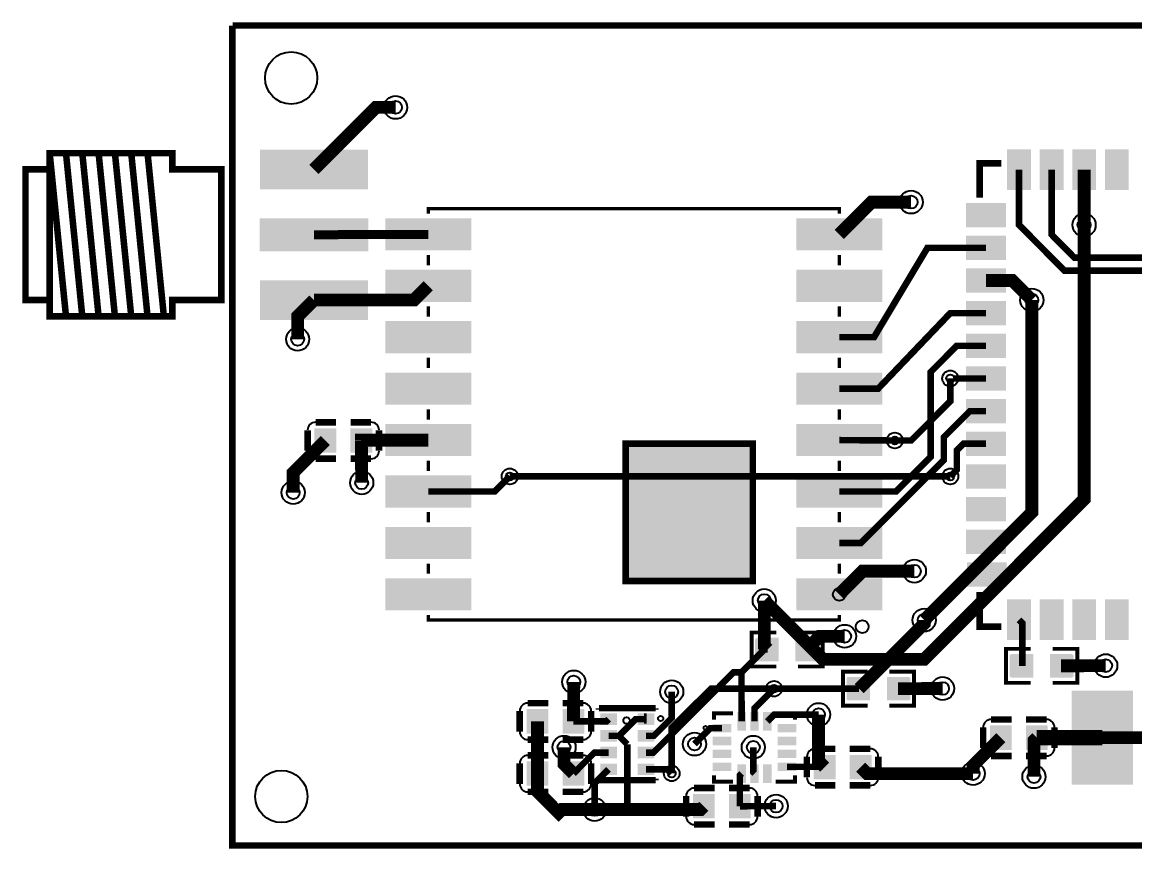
# Model space of a CAD drawing. Header units: millimetres. Extents: x -76.5 to 8, y -21.3 to 10.8.
# Drawn here: x -76.46 to -33.16, y -21.34 to 10.8 of the extents above; entities that cross this region are included whole.
import ezdxf

# ---------------------------------------------------------------- set-up
doc = ezdxf.new("R2010")
doc.units = ezdxf.units.MM
for name, color, linetype, true_color in [('BoardOutLine', 7, 'Continuous', 0xff00ff), ('BottomLayer', 7, 'Continuous', 0x0000ff), ('BottomPasteMaskLayer', 7, 'Continuous', 0x800000), ('BottomSolderMaskLayer', 7, 'Continuous', 0xaa00ff), ('Document', 7, 'Continuous', 0xffffff), ('Hole', 7, 'Continuous', 0x222222), ('Multi-Layer', 7, 'Continuous', 0xc0c0c0), ('TopLayer', 7, 'Continuous', 0xff0000), ('TopPasteMaskLayer', 7, 'Continuous', 0x808080), ('TopSilkLayer', 7, 'Continuous', 0xffcc00), ('TopSolderMaskLayer', 7, 'Continuous', 0x800080)]:
    doc.layers.add(name, color=color, linetype=linetype, true_color=true_color)

msp = doc.modelspace()

# ---------------------------------------------------------------- hatches: boundary and pattern name
at = {"layer": 'BottomLayer'}
for points in [[(-67.136, 4.311), (-67.136, 5.835), (-63.072, 5.835), (-63.072, 4.311)], [(-67.136, -0.769), (-67.136, 0.755), (-63.072, 0.755), (-63.072, -0.769)]]:
    msp.add_hatch(color=256, dxfattribs=at).paths.add_polyline_path(points)
at = {"layer": 'BottomPasteMaskLayer'}
for points in [[(-67.136, 4.311), (-67.136, 5.835), (-63.072, 5.835), (-63.072, 4.311)], [(-67.136, -0.769), (-67.136, 0.755), (-63.072, 0.755), (-63.072, -0.769)]]:
    msp.add_hatch(color=256, dxfattribs=at).paths.add_polyline_path(points)
at = {"layer": 'BottomSolderMaskLayer'}
for points in [[(-67.204, 4.302), (-67.204, 5.845), (-63.004, 5.845), (-63.004, 4.302)], [(-67.204, -0.778), (-67.204, 0.765), (-63.004, 0.765), (-63.004, -0.778)]]:
    msp.add_hatch(color=256, dxfattribs=at).paths.add_polyline_path(points)
at = {"layer": 'Document'}
for points in [[(-48.022, -10.929), (-52.975, -10.929), (-52.975, -5.595), (-48.022, -5.595)], [(-52.262, -16.079), (-52.262, -16.479), (-52.162, -16.479), (-52.162, -16.079)]]:
    msp.add_hatch(color=256, dxfattribs=at).paths.add_polyline_path(points)
at = {"layer": 'TopLayer'}
for points in [[(-67.136, 4.311), (-67.136, 5.835), (-63.072, 5.835), (-63.072, 4.311)], [(-37.217, 5.81), (-37.217, 4.31), (-38.117, 4.31), (-38.117, 5.81)], [(-35.947, 5.81), (-35.947, 4.31), (-36.847, 4.31), (-36.847, 5.81)], [(-34.677, 5.81), (-34.677, 4.31), (-35.577, 4.31), (-35.577, 5.81)], [(-33.407, 5.81), (-33.407, 4.31), (-34.307, 4.31), (-34.307, 5.81)], [(-39.697, 3.745), (-38.197, 3.745), (-38.197, 2.845), (-39.697, 2.845)], [(-67.136, 1.898), (-67.136, 3.168), (-63.072, 3.168), (-63.072, 1.898)], [(-59.008, 1.948), (-62.308, 1.948), (-62.308, 3.148), (-59.008, 3.148)], [(-43.008, 1.948), (-46.308, 1.948), (-46.308, 3.148), (-43.008, 3.148)], [(-39.697, 2.475), (-38.197, 2.475), (-38.197, 1.575), (-39.697, 1.575)], [(-59.008, -0.052), (-62.308, -0.052), (-62.308, 1.148), (-59.008, 1.148)], [(-43.008, -0.052), (-46.308, -0.052), (-46.308, 1.148), (-43.008, 1.148)], [(-39.697, 1.205), (-38.197, 1.205), (-38.197, 0.305), (-39.697, 0.305)], [(-67.136, -0.769), (-67.136, 0.755), (-63.072, 0.755), (-63.072, -0.769)], [(-39.697, -0.065), (-38.197, -0.065), (-38.197, -0.965), (-39.697, -0.965)], [(-59.008, -2.052), (-62.308, -2.052), (-62.308, -0.852), (-59.008, -0.852)], [(-43.008, -2.052), (-46.308, -2.052), (-46.308, -0.852), (-43.008, -0.852)], [(-39.697, -1.335), (-38.197, -1.335), (-38.197, -2.235), (-39.697, -2.235)], [(-59.008, -4.052), (-62.308, -4.052), (-62.308, -2.852), (-59.008, -2.852)], [(-43.008, -4.052), (-46.308, -4.052), (-46.308, -2.852), (-43.008, -2.852)], [(-39.697, -2.605), (-38.197, -2.605), (-38.197, -3.505), (-39.697, -3.505)], [(-39.697, -3.875), (-38.197, -3.875), (-38.197, -4.775), (-39.697, -4.775)], [(-65.061, -5.018), (-64.261, -5.018), (-64.261, -5.918), (-65.061, -5.918)], [(-63.661, -5.018), (-62.861, -5.018), (-62.861, -5.918), (-63.661, -5.918)], [(-59.008, -6.052), (-62.308, -6.052), (-62.308, -4.852), (-59.008, -4.852)], [(-43.008, -6.052), (-46.308, -6.052), (-46.308, -4.852), (-43.008, -4.852)], [(-39.697, -5.145), (-38.197, -5.145), (-38.197, -6.045), (-39.697, -6.045)], [(-39.697, -6.415), (-38.197, -6.415), (-38.197, -7.315), (-39.697, -7.315)], [(-59.008, -8.052), (-62.308, -8.052), (-62.308, -6.852), (-59.008, -6.852)], [(-43.008, -8.052), (-46.308, -8.052), (-46.308, -6.852), (-43.008, -6.852)], [(-39.697, -7.685), (-38.197, -7.685), (-38.197, -8.585), (-39.697, -8.585)], [(-59.008, -10.052), (-62.308, -10.052), (-62.308, -8.852), (-59.008, -8.852)], [(-43.008, -10.052), (-46.308, -10.052), (-46.308, -8.852), (-43.008, -8.852)], [(-39.697, -8.955), (-38.197, -8.955), (-38.197, -9.855), (-39.697, -9.855)], [(-39.667, -10.225), (-38.167, -10.225), (-38.167, -11.125), (-39.667, -11.125)], [(-59.008, -12.052), (-62.308, -12.052), (-62.308, -10.852), (-59.008, -10.852)], [(-43.008, -12.052), (-46.308, -12.052), (-46.308, -10.852), (-43.008, -10.852)], [(-38.117, -13.19), (-38.117, -11.69), (-37.217, -11.69), (-37.217, -13.19)], [(-36.847, -13.19), (-36.847, -11.69), (-35.947, -11.69), (-35.947, -13.19)], [(-35.577, -13.19), (-35.577, -11.69), (-34.677, -11.69), (-34.677, -13.19)], [(-34.307, -13.19), (-34.307, -11.69), (-33.407, -11.69), (-33.407, -13.19)], [(-47.039, -14.028), (-47.039, -13.164), (-47.845, -13.164), (-47.845, -14.028)], [(-46.339, -14.028), (-46.339, -13.164), (-45.532, -13.164), (-45.532, -14.028)], [(-37.133, -14.663), (-37.133, -13.799), (-37.939, -13.799), (-37.939, -14.663)], [(-36.433, -14.663), (-36.433, -13.799), (-35.626, -13.799), (-35.626, -14.663)], [(-43.483, -15.552), (-43.483, -14.688), (-44.289, -14.688), (-44.289, -15.552)], [(-42.783, -15.552), (-42.783, -14.688), (-41.976, -14.688), (-41.976, -15.552)], [(-33.249, -15.225), (-33.249, -18.825), (-35.589, -18.825), (-35.589, -15.225)], [(-56.006, -16.84), (-56.806, -16.84), (-56.806, -15.94), (-56.006, -15.94)], [(-54.606, -16.84), (-55.406, -16.84), (-55.406, -15.94), (-54.606, -15.94)], [(-53.937, -16.104), (-53.337, -16.104), (-53.337, -16.504), (-53.937, -16.504)], [(-52.487, -16.104), (-51.887, -16.104), (-51.887, -16.504), (-52.487, -16.504)], [(-48.599, -16.056), (-48.319, -16.056), (-48.319, -16.731), (-48.599, -16.731)], [(-48.099, -16.056), (-47.819, -16.056), (-47.819, -16.731), (-48.099, -16.731)], [(-47.599, -16.056), (-47.319, -16.056), (-47.319, -16.731), (-47.599, -16.731)], [(-53.937, -16.754), (-53.337, -16.754), (-53.337, -17.154), (-53.937, -17.154)], [(-52.487, -16.754), (-51.887, -16.754), (-51.887, -17.154), (-52.487, -17.154)], [(-49.559, -16.516), (-48.884, -16.516), (-48.884, -16.796), (-49.559, -16.796)], [(-47.035, -16.516), (-46.36, -16.516), (-46.36, -16.796), (-47.035, -16.796)], [(-38.772, -16.575), (-37.972, -16.575), (-37.972, -17.475), (-38.772, -17.475)], [(-37.372, -16.575), (-36.572, -16.575), (-36.572, -17.475), (-37.372, -17.475)], [(-49.559, -17.016), (-48.884, -17.016), (-48.884, -17.296), (-49.559, -17.296)], [(-47.035, -17.016), (-46.36, -17.016), (-46.36, -17.296), (-47.035, -17.296)], [(-53.937, -17.404), (-53.337, -17.404), (-53.337, -17.804), (-53.937, -17.804)], [(-52.487, -17.404), (-51.887, -17.404), (-51.887, -17.804), (-52.487, -17.804)], [(-49.559, -17.516), (-48.884, -17.516), (-48.884, -17.796), (-49.559, -17.796)], [(-47.035, -17.516), (-46.36, -17.516), (-46.36, -17.796), (-47.035, -17.796)], [(-44.83, -18.618), (-45.63, -18.618), (-45.63, -17.718), (-44.83, -17.718)], [(-43.43, -18.618), (-44.23, -18.618), (-44.23, -17.718), (-43.43, -17.718)], [(-56.006, -18.872), (-56.806, -18.872), (-56.806, -17.972), (-56.006, -17.972)], [(-54.606, -18.872), (-55.406, -18.872), (-55.406, -17.972), (-54.606, -17.972)], [(-53.937, -18.054), (-53.337, -18.054), (-53.337, -18.454), (-53.937, -18.454)], [(-52.487, -18.054), (-51.887, -18.054), (-51.887, -18.454), (-52.487, -18.454)], [(-49.559, -18.016), (-48.884, -18.016), (-48.884, -18.296), (-49.559, -18.296)], [(-48.599, -18.081), (-48.319, -18.081), (-48.319, -18.756), (-48.599, -18.756)], [(-48.099, -18.081), (-47.819, -18.081), (-47.819, -18.756), (-48.099, -18.756)], [(-47.599, -18.081), (-47.319, -18.081), (-47.319, -18.756), (-47.599, -18.756)], [(-47.035, -18.016), (-46.36, -18.016), (-46.36, -18.296), (-47.035, -18.296)], [(-50.329, -19.242), (-49.529, -19.242), (-49.529, -20.142), (-50.329, -20.142)], [(-48.929, -19.242), (-48.129, -19.242), (-48.129, -20.142), (-48.929, -20.142)]]:
    msp.add_hatch(color=256, dxfattribs=at).paths.add_polyline_path(points)
at = {"layer": 'TopPasteMaskLayer'}
for points in [[(-67.136, 4.311), (-67.136, 5.835), (-63.072, 5.835), (-63.072, 4.311)], [(-37.217, 5.81), (-37.217, 4.31), (-38.117, 4.31), (-38.117, 5.81)], [(-35.947, 5.81), (-35.947, 4.31), (-36.847, 4.31), (-36.847, 5.81)], [(-34.677, 5.81), (-34.677, 4.31), (-35.577, 4.31), (-35.577, 5.81)], [(-33.407, 5.81), (-33.407, 4.31), (-34.307, 4.31), (-34.307, 5.81)], [(-39.697, 3.745), (-38.197, 3.745), (-38.197, 2.845), (-39.697, 2.845)], [(-67.136, 1.898), (-67.136, 3.168), (-63.072, 3.168), (-63.072, 1.898)], [(-59.008, 1.948), (-62.308, 1.948), (-62.308, 3.148), (-59.008, 3.148)], [(-43.008, 1.948), (-46.308, 1.948), (-46.308, 3.148), (-43.008, 3.148)], [(-39.697, 2.475), (-38.197, 2.475), (-38.197, 1.575), (-39.697, 1.575)], [(-59.008, -0.052), (-62.308, -0.052), (-62.308, 1.148), (-59.008, 1.148)], [(-43.008, -0.052), (-46.308, -0.052), (-46.308, 1.148), (-43.008, 1.148)], [(-39.697, 1.205), (-38.197, 1.205), (-38.197, 0.305), (-39.697, 0.305)], [(-67.136, -0.769), (-67.136, 0.755), (-63.072, 0.755), (-63.072, -0.769)], [(-39.697, -0.065), (-38.197, -0.065), (-38.197, -0.965), (-39.697, -0.965)], [(-59.008, -2.052), (-62.308, -2.052), (-62.308, -0.852), (-59.008, -0.852)], [(-43.008, -2.052), (-46.308, -2.052), (-46.308, -0.852), (-43.008, -0.852)], [(-39.697, -1.335), (-38.197, -1.335), (-38.197, -2.235), (-39.697, -2.235)], [(-59.008, -4.052), (-62.308, -4.052), (-62.308, -2.852), (-59.008, -2.852)], [(-43.008, -4.052), (-46.308, -4.052), (-46.308, -2.852), (-43.008, -2.852)], [(-39.697, -2.605), (-38.197, -2.605), (-38.197, -3.505), (-39.697, -3.505)], [(-39.697, -3.875), (-38.197, -3.875), (-38.197, -4.775), (-39.697, -4.775)], [(-65.061, -5.018), (-64.261, -5.018), (-64.261, -5.918), (-65.061, -5.918)], [(-63.661, -5.018), (-62.861, -5.018), (-62.861, -5.918), (-63.661, -5.918)], [(-59.008, -6.052), (-62.308, -6.052), (-62.308, -4.852), (-59.008, -4.852)], [(-43.008, -6.052), (-46.308, -6.052), (-46.308, -4.852), (-43.008, -4.852)], [(-39.697, -5.145), (-38.197, -5.145), (-38.197, -6.045), (-39.697, -6.045)], [(-39.697, -6.415), (-38.197, -6.415), (-38.197, -7.315), (-39.697, -7.315)], [(-59.008, -8.052), (-62.308, -8.052), (-62.308, -6.852), (-59.008, -6.852)], [(-43.008, -8.052), (-46.308, -8.052), (-46.308, -6.852), (-43.008, -6.852)], [(-39.697, -7.685), (-38.197, -7.685), (-38.197, -8.585), (-39.697, -8.585)], [(-59.008, -10.052), (-62.308, -10.052), (-62.308, -8.852), (-59.008, -8.852)], [(-43.008, -10.052), (-46.308, -10.052), (-46.308, -8.852), (-43.008, -8.852)], [(-39.697, -8.955), (-38.197, -8.955), (-38.197, -9.855), (-39.697, -9.855)], [(-39.667, -10.225), (-38.167, -10.225), (-38.167, -11.125), (-39.667, -11.125)], [(-59.008, -12.052), (-62.308, -12.052), (-62.308, -10.852), (-59.008, -10.852)], [(-43.008, -12.052), (-46.308, -12.052), (-46.308, -10.852), (-43.008, -10.852)], [(-38.117, -13.19), (-38.117, -11.69), (-37.217, -11.69), (-37.217, -13.19)], [(-36.847, -13.19), (-36.847, -11.69), (-35.947, -11.69), (-35.947, -13.19)], [(-35.577, -13.19), (-35.577, -11.69), (-34.677, -11.69), (-34.677, -13.19)], [(-34.307, -13.19), (-34.307, -11.69), (-33.407, -11.69), (-33.407, -13.19)], [(-47.884, -14.046), (-47.084, -14.046), (-47.034, -13.996), (-47.034, -13.768), (-47.404, -13.768), (-47.404, -13.438), (-47.034, -13.438), (-47.034, -13.196), (-47.084, -13.146), (-47.884, -13.146), (-47.934, -13.196), (-47.934, -13.996)], [(-45.494, -13.146), (-46.294, -13.146), (-46.344, -13.196), (-46.344, -13.424), (-45.974, -13.424), (-45.974, -13.754), (-46.344, -13.754), (-46.344, -13.996), (-46.294, -14.046), (-45.494, -14.046), (-45.444, -13.996), (-45.444, -13.196)], [(-37.978, -14.681), (-37.178, -14.681), (-37.128, -14.631), (-37.128, -14.403), (-37.498, -14.403), (-37.498, -14.073), (-37.128, -14.073), (-37.128, -13.831), (-37.178, -13.781), (-37.978, -13.781), (-38.028, -13.831), (-38.028, -14.631)], [(-35.588, -13.781), (-36.388, -13.781), (-36.438, -13.831), (-36.438, -14.059), (-36.068, -14.059), (-36.068, -14.389), (-36.438, -14.389), (-36.438, -14.631), (-36.388, -14.681), (-35.588, -14.681), (-35.538, -14.631), (-35.538, -13.831)], [(-44.328, -15.57), (-43.528, -15.57), (-43.478, -15.52), (-43.478, -15.292), (-43.848, -15.292), (-43.848, -14.962), (-43.478, -14.962), (-43.478, -14.72), (-43.528, -14.67), (-44.328, -14.67), (-44.378, -14.72), (-44.378, -15.52)], [(-41.938, -14.67), (-42.738, -14.67), (-42.788, -14.72), (-42.788, -14.948), (-42.418, -14.948), (-42.418, -15.278), (-42.788, -15.278), (-42.788, -15.52), (-42.738, -15.57), (-41.938, -15.57), (-41.888, -15.52), (-41.888, -14.72)], [(-33.249, -15.225), (-33.249, -18.825), (-35.589, -18.825), (-35.589, -15.225)], [(-56.006, -16.84), (-56.806, -16.84), (-56.806, -15.94), (-56.006, -15.94)], [(-54.606, -16.84), (-55.406, -16.84), (-55.406, -15.94), (-54.606, -15.94)], [(-53.937, -16.104), (-53.337, -16.104), (-53.337, -16.504), (-53.937, -16.504)], [(-52.487, -16.104), (-51.887, -16.104), (-51.887, -16.504), (-52.487, -16.504)], [(-48.599, -16.056), (-48.319, -16.056), (-48.319, -16.731), (-48.599, -16.731)], [(-48.099, -16.056), (-47.819, -16.056), (-47.819, -16.731), (-48.099, -16.731)], [(-47.599, -16.056), (-47.319, -16.056), (-47.319, -16.731), (-47.599, -16.731)], [(-53.937, -16.754), (-53.337, -16.754), (-53.337, -17.154), (-53.937, -17.154)], [(-52.487, -16.754), (-51.887, -16.754), (-51.887, -17.154), (-52.487, -17.154)], [(-49.559, -16.516), (-48.884, -16.516), (-48.884, -16.796), (-49.559, -16.796)], [(-47.035, -16.516), (-46.36, -16.516), (-46.36, -16.796), (-47.035, -16.796)], [(-38.772, -16.575), (-37.972, -16.575), (-37.972, -17.475), (-38.772, -17.475)], [(-37.372, -16.575), (-36.572, -16.575), (-36.572, -17.475), (-37.372, -17.475)], [(-49.559, -17.016), (-48.884, -17.016), (-48.884, -17.296), (-49.559, -17.296)], [(-47.035, -17.016), (-46.36, -17.016), (-46.36, -17.296), (-47.035, -17.296)], [(-53.937, -17.404), (-53.337, -17.404), (-53.337, -17.804), (-53.937, -17.804)], [(-52.487, -17.404), (-51.887, -17.404), (-51.887, -17.804), (-52.487, -17.804)], [(-49.559, -17.516), (-48.884, -17.516), (-48.884, -17.796), (-49.559, -17.796)], [(-47.035, -17.516), (-46.36, -17.516), (-46.36, -17.796), (-47.035, -17.796)], [(-44.83, -18.618), (-45.63, -18.618), (-45.63, -17.718), (-44.83, -17.718)], [(-43.43, -18.618), (-44.23, -18.618), (-44.23, -17.718), (-43.43, -17.718)], [(-56.006, -18.872), (-56.806, -18.872), (-56.806, -17.972), (-56.006, -17.972)], [(-54.606, -18.872), (-55.406, -18.872), (-55.406, -17.972), (-54.606, -17.972)], [(-53.937, -18.054), (-53.337, -18.054), (-53.337, -18.454), (-53.937, -18.454)], [(-52.487, -18.054), (-51.887, -18.054), (-51.887, -18.454), (-52.487, -18.454)], [(-49.559, -18.016), (-48.884, -18.016), (-48.884, -18.296), (-49.559, -18.296)], [(-48.599, -18.081), (-48.319, -18.081), (-48.319, -18.756), (-48.599, -18.756)], [(-48.099, -18.081), (-47.819, -18.081), (-47.819, -18.756), (-48.099, -18.756)], [(-47.599, -18.081), (-47.319, -18.081), (-47.319, -18.756), (-47.599, -18.756)], [(-47.035, -18.016), (-46.36, -18.016), (-46.36, -18.296), (-47.035, -18.296)], [(-50.329, -19.242), (-49.529, -19.242), (-49.529, -20.142), (-50.329, -20.142)], [(-48.929, -19.242), (-48.129, -19.242), (-48.129, -20.142), (-48.929, -20.142)]]:
    msp.add_hatch(color=256, dxfattribs=at).paths.add_polyline_path(points)
at = {"layer": 'TopSolderMaskLayer'}
for points in [[(-67.204, 4.302), (-67.204, 5.845), (-63.004, 5.845), (-63.004, 4.302)], [(-37.202, 5.852), (-37.202, 4.268), (-38.132, 4.268), (-38.132, 5.852)], [(-35.932, 5.852), (-35.932, 4.268), (-36.862, 4.268), (-36.862, 5.852)], [(-34.662, 5.852), (-34.662, 4.268), (-35.592, 4.268), (-35.592, 5.852)], [(-33.392, 5.852), (-33.392, 4.268), (-34.322, 4.268), (-34.322, 5.852)], [(-39.722, 3.77), (-38.172, 3.77), (-38.172, 2.82), (-39.722, 2.82)], [(-67.217, 1.89), (-67.217, 3.176), (-62.991, 3.176), (-62.991, 1.89)], [(-58.983, 1.923), (-62.333, 1.923), (-62.333, 3.173), (-58.983, 3.173)], [(-42.983, 1.923), (-46.333, 1.923), (-46.333, 3.173), (-42.983, 3.173)], [(-39.722, 2.5), (-38.172, 2.5), (-38.172, 1.55), (-39.722, 1.55)], [(-58.983, -0.077), (-62.333, -0.077), (-62.333, 1.173), (-58.983, 1.173)], [(-42.983, -0.077), (-46.333, -0.077), (-46.333, 1.173), (-42.983, 1.173)], [(-39.722, 1.23), (-38.172, 1.23), (-38.172, 0.28), (-39.722, 0.28)], [(-67.204, -0.778), (-67.204, 0.765), (-63.004, 0.765), (-63.004, -0.778)], [(-39.722, -0.04), (-38.172, -0.04), (-38.172, -0.99), (-39.722, -0.99)], [(-58.983, -2.077), (-62.333, -2.077), (-62.333, -0.827), (-58.983, -0.827)], [(-42.983, -2.077), (-46.333, -2.077), (-46.333, -0.827), (-42.983, -0.827)], [(-39.722, -1.31), (-38.172, -1.31), (-38.172, -2.26), (-39.722, -2.26)], [(-39.722, -2.58), (-38.172, -2.58), (-38.172, -3.53), (-39.722, -3.53)], [(-58.983, -4.077), (-62.333, -4.077), (-62.333, -2.827), (-58.983, -2.827)], [(-42.983, -4.077), (-46.333, -4.077), (-46.333, -2.827), (-42.983, -2.827)], [(-39.722, -3.85), (-38.172, -3.85), (-38.172, -4.8), (-39.722, -4.8)], [(-65.086, -4.993), (-64.236, -4.993), (-64.236, -5.943), (-65.086, -5.943)], [(-63.686, -4.993), (-62.836, -4.993), (-62.836, -5.943), (-63.686, -5.943)], [(-58.983, -6.077), (-62.333, -6.077), (-62.333, -4.827), (-58.983, -4.827)], [(-42.983, -6.077), (-46.333, -6.077), (-46.333, -4.827), (-42.983, -4.827)], [(-39.722, -5.12), (-38.172, -5.12), (-38.172, -6.07), (-39.722, -6.07)], [(-39.722, -6.39), (-38.172, -6.39), (-38.172, -7.34), (-39.722, -7.34)], [(-58.983, -8.077), (-62.333, -8.077), (-62.333, -6.827), (-58.983, -6.827)], [(-42.983, -8.077), (-46.333, -8.077), (-46.333, -6.827), (-42.983, -6.827)], [(-39.722, -7.66), (-38.172, -7.66), (-38.172, -8.61), (-39.722, -8.61)], [(-58.983, -10.077), (-62.333, -10.077), (-62.333, -8.827), (-58.983, -8.827)], [(-42.983, -10.077), (-46.333, -10.077), (-46.333, -8.827), (-42.983, -8.827)], [(-39.722, -8.93), (-38.172, -8.93), (-38.172, -9.88), (-39.722, -9.88)], [(-39.692, -10.2), (-38.142, -10.2), (-38.142, -11.15), (-39.692, -11.15)], [(-58.983, -12.077), (-62.333, -12.077), (-62.333, -10.827), (-58.983, -10.827)], [(-42.983, -12.077), (-46.333, -12.077), (-46.333, -10.827), (-42.983, -10.827)], [(-38.132, -13.232), (-38.132, -11.648), (-37.202, -11.648), (-37.202, -13.232)], [(-36.862, -13.232), (-36.862, -11.648), (-35.932, -11.648), (-35.932, -13.232)], [(-35.592, -13.232), (-35.592, -11.648), (-34.662, -11.648), (-34.662, -13.232)], [(-34.322, -13.232), (-34.322, -11.648), (-33.392, -11.648), (-33.392, -13.232)], [(-47.014, -14.053), (-47.014, -13.139), (-47.871, -13.139), (-47.871, -14.053)], [(-46.364, -14.053), (-46.364, -13.139), (-45.507, -13.139), (-45.507, -14.053)], [(-37.108, -14.688), (-37.108, -13.774), (-37.965, -13.774), (-37.965, -14.688)], [(-36.458, -14.688), (-36.458, -13.774), (-35.601, -13.774), (-35.601, -14.688)], [(-43.458, -15.577), (-43.458, -14.663), (-44.315, -14.663), (-44.315, -15.577)], [(-42.808, -15.577), (-42.808, -14.663), (-41.951, -14.663), (-41.951, -15.577)], [(-33.224, -15.2), (-33.224, -18.85), (-35.614, -18.85), (-35.614, -15.2)], [(-55.981, -16.865), (-56.831, -16.865), (-56.831, -15.915), (-55.981, -15.915)], [(-54.581, -16.865), (-55.431, -16.865), (-55.431, -15.915), (-54.581, -15.915)], [(-53.962, -16.078), (-53.312, -16.078), (-53.312, -16.529), (-53.962, -16.529)], [(-52.512, -16.078), (-51.862, -16.078), (-51.862, -16.529), (-52.512, -16.529)], [(-48.624, -16.031), (-48.294, -16.031), (-48.294, -16.756), (-48.624, -16.756)], [(-48.125, -16.031), (-47.794, -16.031), (-47.794, -16.756), (-48.125, -16.756)], [(-47.624, -16.031), (-47.294, -16.031), (-47.294, -16.756), (-47.624, -16.756)], [(-53.962, -16.729), (-53.312, -16.729), (-53.312, -17.18), (-53.962, -17.18)], [(-52.512, -16.729), (-51.862, -16.729), (-51.862, -17.18), (-52.512, -17.18)], [(-49.584, -16.491), (-48.858, -16.491), (-48.858, -16.821), (-49.584, -16.821)], [(-47.06, -16.491), (-46.334, -16.491), (-46.334, -16.821), (-47.06, -16.821)], [(-38.797, -16.55), (-37.947, -16.55), (-37.947, -17.5), (-38.797, -17.5)], [(-37.397, -16.55), (-36.547, -16.55), (-36.547, -17.5), (-37.397, -17.5)], [(-49.584, -16.991), (-48.858, -16.991), (-48.858, -17.321), (-49.584, -17.321)], [(-47.06, -16.991), (-46.334, -16.991), (-46.334, -17.321), (-47.06, -17.321)], [(-53.962, -17.378), (-53.312, -17.378), (-53.312, -17.829), (-53.962, -17.829)], [(-52.512, -17.378), (-51.862, -17.378), (-51.862, -17.829), (-52.512, -17.829)], [(-49.584, -17.491), (-48.858, -17.491), (-48.858, -17.821), (-49.584, -17.821)], [(-47.06, -17.491), (-46.334, -17.491), (-46.334, -17.821), (-47.06, -17.821)], [(-44.805, -18.643), (-45.655, -18.643), (-45.655, -17.693), (-44.805, -17.693)], [(-43.405, -18.643), (-44.255, -18.643), (-44.255, -17.693), (-43.405, -17.693)], [(-55.981, -18.897), (-56.831, -18.897), (-56.831, -17.947), (-55.981, -17.947)], [(-54.581, -18.897), (-55.431, -18.897), (-55.431, -17.947), (-54.581, -17.947)], [(-53.962, -18.029), (-53.312, -18.029), (-53.312, -18.479), (-53.962, -18.479)], [(-52.512, -18.029), (-51.862, -18.029), (-51.862, -18.479), (-52.512, -18.479)], [(-49.584, -17.991), (-48.858, -17.991), (-48.858, -18.321), (-49.584, -18.321)], [(-48.624, -18.056), (-48.294, -18.056), (-48.294, -18.781), (-48.624, -18.781)], [(-48.125, -18.056), (-47.794, -18.056), (-47.794, -18.781), (-48.125, -18.781)], [(-47.624, -18.056), (-47.294, -18.056), (-47.294, -18.781), (-47.624, -18.781)], [(-47.06, -17.991), (-46.334, -17.991), (-46.334, -18.321), (-47.06, -18.321)], [(-50.354, -19.217), (-49.504, -19.217), (-49.504, -20.167), (-50.354, -20.167)], [(-48.954, -19.217), (-48.104, -19.217), (-48.104, -20.167), (-48.954, -20.167)]]:
    msp.add_hatch(color=256, dxfattribs=at).paths.add_polyline_path(points)

# ---------------------------------------------------------------- linework, layer by layer
at = {"layer": 'BoardOutLine', "const_width": 0.254}
msp.add_lwpolyline([(-68.264, 10.669), (7.736, 10.669), (7.736, -2.382), (7.736, -21.216), (-68.279, -21.216), (-68.279, 10.661)], dxfattribs=at)
at = {"layer": 'BottomLayer'}
for points, const_width in [([(-65.104, 5.073), (-62.691, 7.486), (-61.929, 7.486)], 0.5), ([(-47.578, -11.691), (-45.292, -13.977), (-41.355, -13.977), (-35.132, -7.754), (-35.132, 2.914)], 0.5), ([(-65.104, -0.007), (-65.739, -0.642), (-65.739, -1.531)], 0.5), ([(-41.355, -12.453), (-37.164, -8.262), (-37.164, -0.007)], 0.5), ([(-42.498, -5.468), (-41.863, -5.468), (-40.339, -3.944), (-40.339, -3.055)], 0.254), ([(-40.339, -6.865), (-57.484, -6.865)], 0.254), ([(-51.182, -18.414), (-51.182, -16.636), (-49.651, -15.12), (-47.197, -15.12)], 0.254)]:
    msp.add_lwpolyline(points, dxfattribs=dict(at, const_width=const_width))
at = {"layer": 'Document', "const_width": 0.254}
msp.add_lwpolyline([(-76.331, 5.073), (-75.391, 5.073), (-75.391, 5.708), (-74.756, 5.708), (-74.121, 5.708), (-73.486, 5.708), (-72.851, 5.708), (-72.216, 5.708), (-71.581, 5.708), (-70.616, 5.708), (-70.616, 5.073), (-68.711, 5.073), (-68.711, -0.007), (-70.616, -0.007), (-70.616, -0.642), (-71.581, -0.642), (-72.216, -0.642), (-72.851, -0.642), (-73.486, -0.642), (-74.121, -0.642), (-74.756, -0.642), (-75.391, -0.642), (-75.391, -0.007), (-76.331, -0.007), (-76.331, 5.073)], close=True, dxfattribs=at)
for points in [[(-75.391, 5.708), (-74.756, -0.642)], [(-74.756, 5.708), (-74.121, -0.642)], [(-74.121, 5.708), (-73.486, -0.642)], [(-73.486, 5.708), (-72.851, -0.642)], [(-72.851, 5.708), (-72.216, -0.642)], [(-72.216, 5.708), (-71.581, -0.642)], [(-71.581, 5.708), (-70.946, -0.642)], [(-75.391, 5.073), (-75.391, -0.007)]]:
    msp.add_lwpolyline(points, dxfattribs=at)
at = {"layer": 'Document'}
for centre, radius in [((-44.658, -11.452), 0.25), ((-52.937, -16.354), 0.127), ((-49.356, -16.644), 0.0749)]:
    msp.add_circle(centre, radius, dxfattribs=at)
at = {"layer": 'Hole'}
for centre, radius in [((-61.929, 7.486), 0.25), ((-41.863, 3.803), 0.25), ((-35.132, 2.914), 0.25), ((-37.164, -0.007), 0.25), ((-65.739, -1.531), 0.25), ((-40.339, -3.055), 0.155), ((-42.498, -5.468), 0.155), ((-63.246, -7.112), 0.25), ((-57.484, -6.865), 0.155), ((-40.339, -6.865), 0.155), ((-65.913, -7.493), 0.25), ((-41.736, -10.548), 0.25), ((-47.578, -11.691), 0.25), ((-41.355, -12.453), 0.25), ((-44.45, -13.081), 0.25), ((-34.29, -14.224), 0.25), ((-54.991, -14.859), 0.25), ((-51.181, -15.24), 0.25), ((-47.197, -15.12), 0.153), ((-40.64, -15.113), 0.25), ((-45.466, -16.129), 0.25), ((-55.372, -17.399), 0.25), ((-50.292, -17.272), 0.25), ((-48.006, -17.399), 0.25), ((-39.45, -18.422), 0.25), ((-51.181, -18.415), 0.153), ((-37.084, -18.542), 0.25), ((-47.117, -19.685), 0.25), ((-54.182, -19.819), 0.25)]:
    msp.add_circle(centre, radius, dxfattribs=at)
at = {"layer": 'Multi-Layer'}
for centre, radius in [((-65.993, 8.629), 1.016), ((-61.929, 7.486), 0.45), ((-41.863, 3.803), 0.45), ((-35.132, 2.914), 0.45), ((-37.164, -0.007), 0.45), ((-65.739, -1.531), 0.45), ((-40.339, -3.055), 0.31), ((-42.498, -5.468), 0.31), ((-63.246, -7.112), 0.45), ((-57.484, -6.865), 0.31), ((-40.339, -6.865), 0.31), ((-65.913, -7.493), 0.45), ((-41.736, -10.548), 0.45), ((-47.578, -11.691), 0.45), ((-41.355, -12.453), 0.45), ((-44.45, -13.081), 0.45), ((-34.29, -14.224), 0.45), ((-54.991, -14.859), 0.45), ((-40.64, -15.113), 0.45), ((-51.181, -15.24), 0.45), ((-47.197, -15.12), 0.305), ((-45.466, -16.129), 0.45), ((-50.292, -17.272), 0.45), ((-55.372, -17.399), 0.45), ((-48.006, -17.399), 0.45), ((-51.181, -18.415), 0.305), ((-39.45, -18.422), 0.45), ((-37.084, -18.542), 0.45), ((-66.374, -19.311), 1.016), ((-54.182, -19.819), 0.45), ((-47.117, -19.685), 0.45)]:
    msp.add_circle(centre, radius, dxfattribs=at)
at = {"layer": 'TopLayer'}
for points, const_width in [([(-65.104, 5.073), (-62.691, 7.486), (-61.929, 7.486)], 0.5), ([(-35.132, 2.914), (-35.127, 5.06)], 0.5), ([(-34.243, 1.136), (-35.894, 1.136), (-37.667, 2.919), (-37.667, 5.06)], 0.254), ([(-34.243, 1.644), (-35.513, 1.644), (-36.397, 2.538), (-36.397, 5.06)], 0.254), ([(-44.658, 2.548), (-43.403, 3.803), (-41.863, 3.803)], 0.5), ([(-65.104, 2.533), (-60.659, 2.548)], 0.35), ([(-44.658, -1.452), (-43.308, -1.452), (-41.228, 2.025), (-38.947, 2.025)], 0.254), ([(-0.55, -3.576), (-21.911, -3.576), (-27.131, 1.644), (-34.243, 1.644)], 0.254), ([(-37.164, -0.007), (-37.926, 0.755), (-38.947, 0.755)], 0.5), ([(-0.55, -4.076), (-22.173, -4.076), (-27.385, 1.136), (-34.243, 1.136), (-34.243, 1.136)], 0.254), ([(-60.658, 0.548), (-61.213, -0.007), (-65.104, -0.007)], 0.5), ([(-65.104, -0.007), (-65.739, -0.642), (-65.739, -1.531)], 0.5), ([(-44.658, -3.452), (-43.149, -3.452), (-40.339, -0.515), (-38.947, -0.515)], 0.254), ([(-44.657, -7.452), (-42.45, -7.452), (-41.101, -6.103), (-41.101, -2.801), (-40.085, -1.785), (-38.947, -1.785)], 0.254), ([(-40.209, -3.055), (-38.945, -3.055)], 0.254), ([(-44.657, -9.453), (-43.816, -9.453), (-40.593, -6.23), (-40.593, -5.341), (-39.577, -4.325), (-38.947, -4.325)], 0.254), ([(-64.661, -5.468), (-65.913, -6.72), (-65.913, -7.493)], 0.5), ([(-60.658, -5.452), (-63.261, -5.452), (-63.261, -5.468)], 0.5), ([(-63.247, -7.111), (-63.26, -5.468)], 0.5), ([(-42.498, -5.468), (-44.658, -5.452)], 0.254), ([(-40.339, -6.865), (-40.085, -6.611), (-40.085, -5.849), (-39.831, -5.595), (-38.947, -5.595)], 0.254), ([(-60.658, -7.452), (-58.071, -7.452), (-57.484, -6.865)], 0.254), ([(-44.658, -11.452), (-43.754, -10.548), (-41.736, -10.548)], 0.5), ([(-47.442, -13.596), (-47.578, -13.46), (-47.578, -11.691)], 0.5), ([(-43.886, -15.12), (-41.355, -12.589), (-41.355, -12.453)], 0.5), ([(-37.667, -12.44), (-37.536, -12.571), (-37.536, -14.231)], 0.254), ([(-45.936, -13.596), (-45.421, -13.081), (-44.45, -13.081)], 0.5), ([(-48.467, -14.485), (-47.578, -13.596), (-47.442, -13.596)], 0.254), ([(-36.029, -14.231), (-34.291, -14.223)], 0.5), ([(-55.005, -16.39), (-54.992, -14.858)], 0.5), ([(-52.188, -17.604), (-51.893, -17.604), (-48.774, -14.485), (-48.467, -14.485)], 0.254), ([(-48.459, -16.393), (-48.467, -14.485)], 0.254), ([(-52.187, -16.954), (-51.879, -16.954), (-51.181, -16.256), (-51.181, -15.24)], 0.254), ([(-47.959, -16.394), (-47.959, -15.882), (-47.197, -15.12)], 0.254), ([(-43.886, -15.12), (-47.197, -15.12)], 0.254), ([(-42.379, -15.12), (-40.641, -15.112)], 0.5), ([(-45.466, -16.129), (-47.194, -16.129), (-47.459, -16.394)], 0.254), ([(-45.23, -18.168), (-45.466, -17.932), (-45.466, -16.129)], 0.5), ([(-56.406, -16.39), (-56.406, -18.422)], 0.5), ([(-53.637, -16.304), (-53.723, -16.39), (-55.006, -16.39)], 0.254), ([(-52.187, -16.304), (-52.587, -16.304), (-53.237, -16.954)], 0.254), ([(-53.637, -16.954), (-53.237, -16.954), (-52.912, -17.279)], 0.254), ([(-49.221, -16.656), (-49.676, -16.656), (-50.292, -17.272)], 0.254), ([(-38.372, -17.025), (-39.45, -18.103), (-39.45, -18.422)], 0.5), ([(-36.972, -17.025), (-37.084, -17.137), (-37.084, -18.542)], 0.5), ([(-34.419, -17.025), (-36.972, -17.025)], 0.6), ([(-28.479, -17.025), (-34.419, -17.025)], 0.5), ([(-55.006, -18.422), (-55.372, -18.056), (-55.372, -17.399)], 0.5), ([(-52.912, -17.279), (-52.907, -19.819)], 0.254), ([(-47.959, -18.418), (-48.006, -18.371), (-48.006, -17.399)], 0.254), ([(-53.637, -17.604), (-54.188, -17.604), (-55.006, -18.422)], 0.254), ([(-56.406, -18.422), (-56.406, -19.119), (-55.579, -19.946), (-55.452, -19.819), (-54.182, -19.819)], 0.5), ([(-53.637, -18.254), (-54.182, -18.799), (-54.182, -19.819)], 0.254), ([(-51.181, -18.415), (-51.342, -18.254), (-52.187, -18.254)], 0.254), ([(-45.23, -18.168), (-45.242, -18.156), (-46.697, -18.156)], 0.254), ([(-43.83, -18.168), (-43.576, -18.422), (-39.45, -18.422)], 0.5), ([(-48.459, -18.418), (-48.529, -18.488), (-48.529, -19.692)], 0.254), ([(-49.929, -19.692), (-50.056, -19.819), (-54.182, -19.819)], 0.5), ([(-48.528, -19.692), (-47.118, -19.684)], 0.254)]:
    msp.add_lwpolyline(points, dxfattribs=dict(at, const_width=const_width))
at = {"layer": 'TopSilkLayer'}
for points, const_width in [([(-38.348, 5.31), (-39.196, 5.31), (-39.196, 3.976)], 0.254), ([(-60.658, 3.348), (-60.658, 3.548), (-44.658, 3.548), (-44.658, 3.348)], 0.127), ([(-60.658, 1.348), (-60.658, 1.748)], 0.127), ([(-44.658, 1.348), (-44.658, 1.748)], 0.127), ([(-60.658, -0.652), (-60.658, -0.252)], 0.127), ([(-44.658, -0.652), (-44.658, -0.252)], 0.127), ([(-60.658, -2.652), (-60.658, -2.252)], 0.127), ([(-44.658, -2.652), (-44.658, -2.252)], 0.127), ([(-60.658, -4.652), (-60.658, -4.252)], 0.127), ([(-44.658, -4.652), (-44.658, -4.252)], 0.127), ([(-64.241, -4.758), (-65.041, -4.758)], 0.254), ([(-63.681, -4.758), (-62.881, -4.758)], 0.254), ([(-65.351, -5.868), (-65.351, -5.068)], 0.254), ([(-62.571, -5.068), (-62.571, -5.868)], 0.254), ([(-64.241, -6.178), (-65.041, -6.178)], 0.254), ([(-63.681, -6.178), (-62.881, -6.178)], 0.254), ([(-60.658, -6.652), (-60.658, -6.252)], 0.127), ([(-44.658, -6.652), (-44.658, -6.252)], 0.127), ([(-60.658, -8.652), (-60.658, -8.252)], 0.127), ([(-44.658, -8.652), (-44.658, -8.252)], 0.127), ([(-60.658, -10.652), (-60.658, -10.252)], 0.127), ([(-44.658, -10.652), (-44.658, -10.252)], 0.127), ([(-39.196, -11.356), (-39.196, -12.707), (-38.348, -12.707)], 0.254), ([(-44.658, -12.252), (-44.658, -12.452), (-60.658, -12.452), (-60.658, -12.252)], 0.127), ([(-47.115, -14.257), (-48.074, -14.257), (-48.074, -12.935), (-47.115, -12.935)], 0.152), ([(-46.263, -14.257), (-45.304, -14.257), (-45.304, -12.935), (-46.263, -12.935)], 0.152), ([(-37.209, -14.892), (-38.168, -14.892), (-38.168, -13.57), (-37.209, -13.57)], 0.152), ([(-36.357, -14.892), (-35.398, -14.892), (-35.398, -13.57), (-36.357, -13.57)], 0.152), ([(-43.559, -15.781), (-44.518, -15.781), (-44.518, -14.459), (-43.559, -14.459)], 0.152), ([(-42.707, -15.781), (-41.748, -15.781), (-41.748, -14.459), (-42.707, -14.459)], 0.152), ([(-55.986, -15.68), (-56.786, -15.68)], 0.254), ([(-55.426, -15.68), (-54.626, -15.68)], 0.254), ([(-57.096, -16.79), (-57.096, -15.99)], 0.254), ([(-54.316, -15.99), (-54.316, -16.79)], 0.254), ([(-54.012, -15.879), (-54.012, -15.935)], 0.254), ([(-54.012, -15.879), (-51.812, -15.879)], 0.254), ([(-51.812, -15.879), (-51.812, -15.935)], 0.254), ([(-48.79, -16.08), (-49.535, -16.08), (-49.535, -16.325)], 0.152), ([(-47.129, -16.08), (-46.383, -16.08), (-46.383, -16.325)], 0.152), ([(-37.952, -16.315), (-38.752, -16.315)], 0.254), ([(-37.392, -16.315), (-36.592, -16.315)], 0.254), ([(-39.062, -17.425), (-39.062, -16.625)], 0.254), ([(-36.282, -16.625), (-36.282, -17.425)], 0.254), ([(-55.986, -17.1), (-56.786, -17.1)], 0.254), ([(-55.426, -17.1), (-54.626, -17.1)], 0.254), ([(-55.986, -17.712), (-56.786, -17.712)], 0.254), ([(-55.426, -17.712), (-54.626, -17.712)], 0.254), ([(-45.92, -18.568), (-45.92, -17.768)], 0.254), ([(-44.81, -17.458), (-45.61, -17.458)], 0.254), ([(-44.25, -17.458), (-43.45, -17.458)], 0.254), ([(-43.14, -17.768), (-43.14, -18.568)], 0.254), ([(-37.952, -17.735), (-38.752, -17.735)], 0.254), ([(-37.392, -17.735), (-36.592, -17.735)], 0.254), ([(-57.096, -18.822), (-57.096, -18.022)], 0.254), ([(-54.316, -18.022), (-54.316, -18.822)], 0.254), ([(-54.012, -18.623), (-54.012, -18.679)], 0.254), ([(-54.012, -18.679), (-51.812, -18.679)], 0.254), ([(-51.812, -18.623), (-51.812, -18.679)], 0.254), ([(-48.79, -18.732), (-49.535, -18.732), (-49.535, -18.486)], 0.152), ([(-47.129, -18.732), (-46.383, -18.732), (-46.383, -18.486)], 0.152), ([(-55.986, -19.132), (-56.786, -19.132)], 0.254), ([(-55.426, -19.132), (-54.626, -19.132)], 0.254), ([(-49.509, -18.982), (-50.309, -18.982)], 0.254), ([(-48.949, -18.982), (-48.149, -18.982)], 0.254), ([(-44.81, -18.878), (-45.61, -18.878)], 0.254), ([(-44.25, -18.878), (-43.45, -18.878)], 0.254), ([(-50.619, -20.092), (-50.619, -19.292)], 0.254), ([(-47.839, -19.292), (-47.839, -20.092)], 0.254), ([(-49.509, -20.402), (-50.309, -20.402)], 0.254), ([(-48.949, -20.402), (-48.149, -20.402)], 0.254)]:
    msp.add_lwpolyline(points, dxfattribs=dict(at, const_width=const_width))
at = {"layer": 'TopSilkLayer', "const_width": 0.254}
msp.add_lwpolyline([(-48.022, -10.929), (-52.975, -10.929), (-52.975, -5.595), (-48.022, -5.595), (-48.022, -10.929)], close=True, dxfattribs=at)
at = {"layer": 'TopSilkLayer'}
for centre, radius in [((-43.768, -12.707), 0.25), ((-51.612, -16.279), 0.1), ((-49.864, -16.644), 0.0749)]:
    msp.add_circle(centre, radius, dxfattribs=at)
for centre, start, end in [((-65.041, -5.068), 90, 180.0094), ((-62.881, -5.068), 359.9953, 90), ((-65.041, -5.868), 180, 270), ((-62.881, -5.868), 270, 0), ((-56.786, -15.99), 90, 180), ((-54.626, -15.99), 360, 90), ((-38.752, -16.625), 90, 180.0094), ((-36.592, -16.625), 359.9953, 90), ((-56.786, -16.79), 179.9953, 270), ((-54.626, -16.79), 270, 0.0094), ((-56.786, -18.022), 90, 180), ((-54.626, -18.022), 360, 90), ((-45.61, -17.768), 90, 180), ((-43.45, -17.768), 360, 90), ((-38.752, -17.425), 180, 270), ((-36.592, -17.425), 270, 0), ((-45.61, -18.568), 179.9953, 270), ((-43.45, -18.568), 270, 0.0094), ((-56.786, -18.822), 179.9953, 270), ((-54.626, -18.822), 270, 0.0094), ((-50.309, -19.292), 90, 180.0094), ((-48.149, -19.292), 359.9953, 90), ((-50.309, -20.092), 180, 270), ((-48.149, -20.092), 270, 0)]:
    msp.add_arc(centre, 0.31, start, end, dxfattribs=at)

doc.saveas('drawing.dxf')
